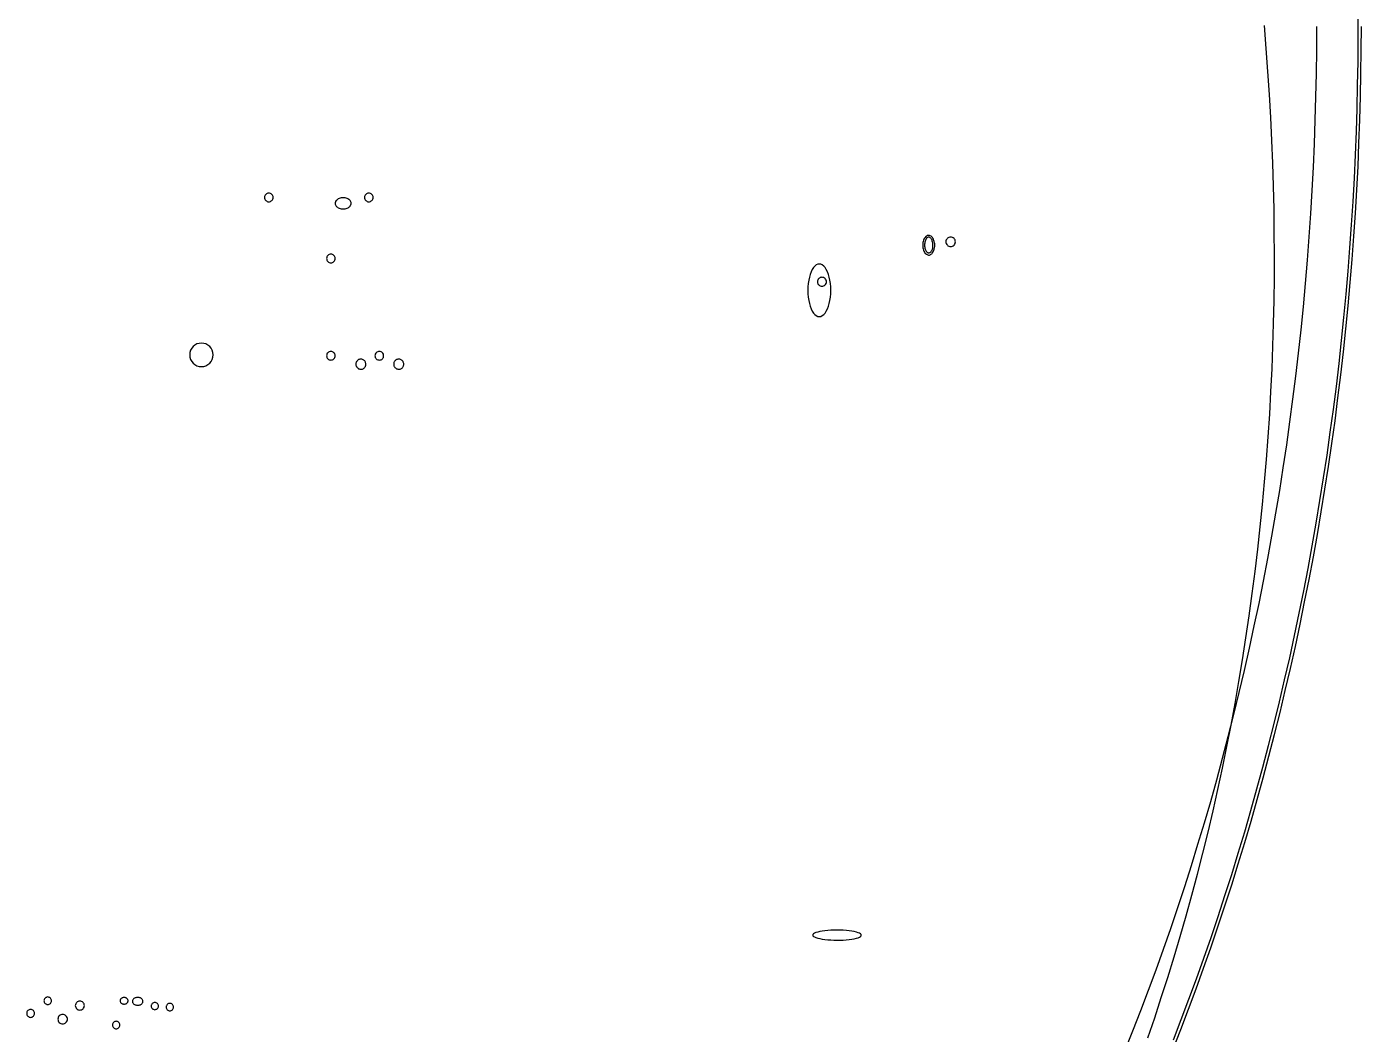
# Model space of a CAD drawing. Extents: x -1 to 217, y -22 to 302.
# Drawn here: x 109.7 to 217.1, y 58.5 to 139.6 of the extents above; entities that cross this region are included whole.
import ezdxf

# ---------------------------------------------------------------- set-up
doc = ezdxf.new("R2010")
doc.units = 0

msp = doc.modelspace()

# ---------------------------------------------------------------- linework, layer by layer
at = {"layer": 'CIRCLES'}
for p, q in [((128.88, 125.96), (128.87, 125.9)), ((128.87, 125.9), (128.88, 125.83)), ((128.9, 126.03), (128.88, 125.96)), ((128.88, 125.83), (128.9, 125.76)), ((128.93, 126.09), (128.9, 126.03)), ((128.9, 125.76), (128.93, 125.7)), ((128.98, 126.14), (128.93, 126.09)), ((128.93, 125.7), (128.98, 125.65)), ((129.03, 126.19), (128.98, 126.14)), ((128.98, 125.65), (129.03, 125.61)), ((129.09, 126.22), (129.03, 126.19)), ((129.03, 125.61), (129.09, 125.57)), ((129.15, 126.24), (129.09, 126.22)), ((129.22, 126.25), (129.15, 126.24)), ((129.29, 126.24), (129.22, 126.25)), ((129.36, 126.22), (129.29, 126.24)), ((129.42, 126.19), (129.36, 126.22)), ((129.36, 125.57), (129.42, 125.61)), ((129.47, 126.14), (129.42, 126.19)), ((129.42, 125.61), (129.47, 125.65)), ((129.51, 126.09), (129.47, 126.14)), ((129.47, 125.65), (129.51, 125.7)), ((129.55, 126.03), (129.51, 126.09)), ((129.51, 125.7), (129.55, 125.76)), ((129.57, 125.96), (129.55, 126.03)), ((129.55, 125.76), (129.57, 125.83)), ((129.57, 125.9), (129.57, 125.96)), ((129.57, 125.83), (129.57, 125.9)), ((136.94, 126.03), (136.92, 125.96)), ((136.92, 125.96), (136.92, 125.9)), ((136.92, 125.9), (136.92, 125.83)), ((136.92, 125.83), (136.94, 125.76)), ((136.98, 126.09), (136.94, 126.03)), ((136.94, 125.76), (136.98, 125.7)), ((137.02, 126.14), (136.98, 126.09)), ((136.98, 125.7), (137.02, 125.65)), ((137.07, 126.19), (137.02, 126.14)), ((137.02, 125.65), (137.07, 125.61)), ((137.13, 126.22), (137.07, 126.19)), ((137.07, 125.61), (137.13, 125.57)), ((137.2, 126.24), (137.13, 126.22)), ((137.27, 126.25), (137.2, 126.24)), ((137.33, 126.24), (137.27, 126.25)), ((137.4, 126.22), (137.33, 126.24)), ((137.46, 126.19), (137.4, 126.22)), ((137.4, 125.57), (137.46, 125.61)), ((137.51, 126.14), (137.46, 126.19)), ((137.46, 125.61), (137.51, 125.65)), ((137.56, 126.09), (137.51, 126.14)), ((137.51, 125.65), (137.56, 125.7)), ((137.59, 126.03), (137.56, 126.09)), ((137.56, 125.7), (137.59, 125.76)), ((137.61, 125.96), (137.59, 126.03)), ((137.59, 125.76), (137.61, 125.83)), ((137.62, 125.9), (137.61, 125.96)), ((137.61, 125.83), (137.62, 125.9)), ((129.09, 125.57), (129.15, 125.55)), ((129.15, 125.55), (129.22, 125.55)), ((129.22, 125.55), (129.29, 125.55)), ((129.29, 125.55), (129.36, 125.57)), ((137.13, 125.57), (137.2, 125.55)), ((137.2, 125.55), (137.27, 125.55)), ((137.27, 125.55), (137.33, 125.55)), ((137.33, 125.55), (137.4, 125.57)), ((183.69, 122.4), (183.68, 122.32)), ((183.71, 122.47), (183.69, 122.4)), ((183.75, 122.53), (183.71, 122.47)), ((183.8, 122.59), (183.75, 122.53)), ((183.85, 122.64), (183.8, 122.59)), ((183.92, 122.67), (183.85, 122.64)), ((183.99, 122.7), (183.92, 122.67)), ((184.07, 122.7), (183.99, 122.7)), ((184.14, 122.7), (184.07, 122.7)), ((184.21, 122.67), (184.14, 122.7)), ((184.28, 122.64), (184.21, 122.67)), ((184.34, 122.59), (184.28, 122.64)), ((184.38, 122.53), (184.34, 122.59)), ((184.42, 122.47), (184.38, 122.53)), ((184.44, 122.4), (184.42, 122.47)), ((184.45, 122.32), (184.44, 122.4)), ((134.08, 121.31), (134.02, 121.28)), ((134.15, 121.33), (134.08, 121.31)), ((134.22, 121.33), (134.15, 121.33)), ((134.29, 121.33), (134.22, 121.33)), ((134.35, 121.31), (134.29, 121.33)), ((134.41, 121.28), (134.35, 121.31)), ((183.68, 122.32), (183.69, 122.25)), ((183.69, 122.25), (183.71, 122.18)), ((183.71, 122.18), (183.75, 122.11)), ((183.75, 122.11), (183.8, 122.05)), ((183.8, 122.05), (183.85, 122)), ((183.85, 122), (183.92, 121.97)), ((183.92, 121.97), (183.99, 121.95)), ((183.99, 121.95), (184.07, 121.94)), ((184.07, 121.94), (184.14, 121.95)), ((184.14, 121.95), (184.21, 121.97)), ((184.21, 121.97), (184.28, 122)), ((184.28, 122), (184.34, 122.05)), ((184.34, 122.05), (184.38, 122.11)), ((184.38, 122.11), (184.42, 122.18)), ((184.42, 122.18), (184.44, 122.25)), ((184.44, 122.25), (184.45, 122.32)), ((133.88, 121.05), (133.87, 120.99)), ((133.87, 120.99), (133.88, 120.92)), ((133.9, 121.12), (133.88, 121.05)), ((133.88, 120.92), (133.9, 120.85)), ((133.93, 121.18), (133.9, 121.12)), ((133.9, 120.85), (133.93, 120.79)), ((133.97, 121.23), (133.93, 121.18)), ((133.93, 120.79), (133.97, 120.74)), ((134.02, 121.28), (133.97, 121.23)), ((133.97, 120.74), (134.02, 120.69)), ((134.02, 120.69), (134.08, 120.66)), ((134.08, 120.66), (134.15, 120.64)), ((134.15, 120.64), (134.22, 120.64)), ((134.22, 120.64), (134.29, 120.64)), ((134.29, 120.64), (134.35, 120.66)), ((134.35, 120.66), (134.41, 120.69)), ((134.46, 121.23), (134.41, 121.28)), ((134.41, 120.69), (134.46, 120.74)), ((134.51, 121.18), (134.46, 121.23)), ((134.46, 120.74), (134.51, 120.79)), ((134.54, 121.12), (134.51, 121.18)), ((134.51, 120.79), (134.54, 120.85)), ((134.56, 121.05), (134.54, 121.12)), ((134.54, 120.85), (134.56, 120.92)), ((134.57, 120.99), (134.56, 121.05)), ((134.56, 120.92), (134.57, 120.99)), ((173.36, 119.18), (173.35, 119.1)), ((173.38, 119.24), (173.36, 119.18)), ((173.42, 119.31), (173.38, 119.24)), ((173.46, 119.36), (173.42, 119.31)), ((173.51, 119.4), (173.46, 119.36)), ((173.58, 119.44), (173.51, 119.4)), ((173.64, 119.46), (173.58, 119.44)), ((173.71, 119.47), (173.64, 119.46)), ((173.79, 119.46), (173.71, 119.47)), ((173.85, 119.44), (173.79, 119.46)), ((173.92, 119.4), (173.85, 119.44)), ((173.97, 119.36), (173.92, 119.4)), ((174.01, 119.31), (173.97, 119.36)), ((174.05, 119.24), (174.01, 119.31)), ((174.07, 119.18), (174.05, 119.24)), ((174.08, 119.1), (174.07, 119.18)), ((173.35, 119.1), (173.36, 119.03)), ((173.36, 119.03), (173.38, 118.97)), ((173.38, 118.97), (173.42, 118.9)), ((173.42, 118.9), (173.46, 118.85)), ((173.46, 118.85), (173.51, 118.81)), ((173.51, 118.81), (173.58, 118.77)), ((173.58, 118.77), (173.64, 118.75)), ((173.64, 118.75), (173.71, 118.74)), ((173.71, 118.74), (173.79, 118.75)), ((173.79, 118.75), (173.85, 118.77)), ((173.85, 118.77), (173.92, 118.81)), ((173.92, 118.81), (173.97, 118.85)), ((173.97, 118.85), (174.01, 118.9)), ((174.01, 118.9), (174.05, 118.97)), ((174.05, 118.97), (174.07, 119.03)), ((174.07, 119.03), (174.08, 119.1)), ((123.14, 113.89), (123.02, 113.75)), ((123.28, 114.01), (123.14, 113.89)), ((123.44, 114.1), (123.28, 114.01)), ((123.62, 114.15), (123.44, 114.1)), ((123.8, 114.17), (123.62, 114.15)), ((123.99, 114.15), (123.8, 114.17)), ((124.17, 114.1), (123.99, 114.15)), ((124.33, 114.01), (124.17, 114.1)), ((124.47, 113.89), (124.33, 114.01)), ((124.59, 113.75), (124.47, 113.89)), ((122.88, 113.41), (122.86, 113.23)), ((122.86, 113.23), (122.88, 113.04)), ((122.93, 113.59), (122.88, 113.41)), ((122.88, 113.04), (122.93, 112.86)), ((123.02, 113.75), (122.93, 113.59)), ((122.93, 112.86), (123.02, 112.7)), ((124.68, 113.59), (124.59, 113.75)), ((124.59, 112.7), (124.68, 112.86)), ((124.73, 113.41), (124.68, 113.59)), ((124.68, 112.86), (124.73, 113.04)), ((124.75, 113.23), (124.73, 113.41)), ((124.73, 113.04), (124.75, 113.23)), ((133.88, 113.22), (133.87, 113.15)), ((133.87, 113.15), (133.88, 113.09)), ((133.9, 113.29), (133.88, 113.22)), ((133.88, 113.09), (133.9, 113.02)), ((133.93, 113.35), (133.9, 113.29)), ((133.9, 113.02), (133.93, 112.96)), ((133.97, 113.4), (133.93, 113.35)), ((133.93, 112.96), (133.97, 112.91)), ((134.02, 113.44), (133.97, 113.4)), ((133.97, 112.91), (134.02, 112.86)), ((134.08, 113.48), (134.02, 113.44)), ((134.02, 112.86), (134.08, 112.83)), ((134.15, 113.5), (134.08, 113.48)), ((134.08, 112.83), (134.15, 112.81)), ((134.22, 113.5), (134.15, 113.5)), ((134.15, 112.81), (134.22, 112.8)), ((134.29, 113.5), (134.22, 113.5)), ((134.22, 112.8), (134.29, 112.81)), ((134.35, 113.48), (134.29, 113.5)), ((134.29, 112.81), (134.35, 112.83)), ((134.41, 113.44), (134.35, 113.48)), ((134.35, 112.83), (134.41, 112.86)), ((134.46, 113.4), (134.41, 113.44)), ((134.41, 112.86), (134.46, 112.91)), ((134.51, 113.35), (134.46, 113.4)), ((134.46, 112.91), (134.51, 112.96)), ((134.54, 113.29), (134.51, 113.35)), ((134.51, 112.96), (134.54, 113.02)), ((134.56, 113.22), (134.54, 113.29)), ((134.54, 113.02), (134.56, 113.09)), ((134.57, 113.15), (134.56, 113.22)), ((134.56, 113.09), (134.57, 113.15)), ((137.77, 113.22), (137.76, 113.15)), ((137.76, 113.15), (137.77, 113.09)), ((137.79, 113.29), (137.77, 113.22)), ((137.77, 113.09), (137.79, 113.02)), ((137.82, 113.35), (137.79, 113.29)), ((137.79, 113.02), (137.82, 112.96)), ((137.87, 113.4), (137.82, 113.35)), ((137.82, 112.96), (137.87, 112.91)), ((137.92, 113.44), (137.87, 113.4)), ((137.87, 112.91), (137.92, 112.86)), ((137.98, 113.48), (137.92, 113.44)), ((137.92, 112.86), (137.98, 112.83)), ((138.04, 113.5), (137.98, 113.48)), ((137.98, 112.83), (138.04, 112.81)), ((138.11, 113.5), (138.04, 113.5)), ((138.04, 112.81), (138.11, 112.8)), ((138.18, 113.5), (138.11, 113.5)), ((138.11, 112.8), (138.18, 112.81)), ((138.25, 113.48), (138.18, 113.5)), ((138.18, 112.81), (138.25, 112.83)), ((138.31, 113.44), (138.25, 113.48)), ((138.25, 112.83), (138.31, 112.86)), ((138.36, 113.4), (138.31, 113.44)), ((138.31, 112.86), (138.36, 112.91)), ((138.4, 113.35), (138.36, 113.4)), ((138.36, 112.91), (138.4, 112.96)), ((138.44, 113.29), (138.4, 113.35)), ((138.4, 112.96), (138.44, 113.02)), ((138.46, 113.22), (138.44, 113.29)), ((138.44, 113.02), (138.46, 113.09)), ((138.46, 113.15), (138.46, 113.22)), ((138.46, 113.09), (138.46, 113.15)), ((123.02, 112.7), (123.14, 112.56)), ((123.14, 112.56), (123.28, 112.44)), ((123.28, 112.44), (123.44, 112.35)), ((123.44, 112.35), (123.62, 112.3)), ((123.62, 112.3), (123.8, 112.28)), ((123.8, 112.28), (123.99, 112.3)), ((123.99, 112.3), (124.17, 112.35)), ((124.17, 112.35), (124.33, 112.44)), ((124.33, 112.44), (124.47, 112.56)), ((124.47, 112.56), (124.59, 112.7)), ((111.15, 61.29), (111.14, 61.24)), ((111.14, 61.24), (111.15, 61.18)), ((111.16, 61.35), (111.15, 61.29)), ((111.19, 61.4), (111.16, 61.35)), ((111.23, 61.45), (111.19, 61.4)), ((111.28, 61.49), (111.23, 61.45)), ((111.33, 61.51), (111.28, 61.49)), ((111.38, 61.53), (111.33, 61.51)), ((111.44, 61.54), (111.38, 61.53)), ((111.5, 61.53), (111.44, 61.54)), ((111.56, 61.51), (111.5, 61.53)), ((111.61, 61.49), (111.56, 61.51)), ((111.66, 61.45), (111.61, 61.49)), ((111.69, 61.4), (111.66, 61.45)), ((111.72, 61.35), (111.69, 61.4)), ((111.74, 61.29), (111.72, 61.35)), ((111.74, 61.24), (111.74, 61.29)), ((111.74, 61.18), (111.74, 61.24)), ((113.95, 61.21), (113.89, 61.19)), ((114.02, 61.21), (113.95, 61.21)), ((114.1, 61.21), (114.02, 61.21)), ((114.16, 61.19), (114.1, 61.21)), ((109.76, 60.28), (109.75, 60.22)), ((109.75, 60.22), (109.76, 60.16)), ((109.77, 60.34), (109.76, 60.28)), ((109.76, 60.16), (109.77, 60.1)), ((109.8, 60.4), (109.77, 60.34)), ((109.84, 60.44), (109.8, 60.4)), ((109.89, 60.48), (109.84, 60.44)), ((109.95, 60.51), (109.89, 60.48)), ((110, 60.53), (109.95, 60.51)), ((110.07, 60.54), (110, 60.53)), ((110.13, 60.53), (110.07, 60.54)), ((110.19, 60.51), (110.13, 60.53)), ((110.24, 60.48), (110.19, 60.51)), ((110.29, 60.44), (110.24, 60.48)), ((110.33, 60.4), (110.29, 60.44)), ((110.36, 60.34), (110.33, 60.4)), ((110.38, 60.28), (110.36, 60.34)), ((110.36, 60.1), (110.38, 60.16)), ((110.38, 60.22), (110.38, 60.28)), ((110.38, 60.16), (110.38, 60.22)), ((111.15, 61.18), (111.16, 61.12)), ((111.16, 61.12), (111.19, 61.07)), ((111.19, 61.07), (111.23, 61.02)), ((111.23, 61.02), (111.28, 60.99)), ((111.28, 60.99), (111.33, 60.96)), ((111.33, 60.96), (111.38, 60.94)), ((111.38, 60.94), (111.44, 60.93)), ((111.44, 60.93), (111.5, 60.94)), ((111.5, 60.94), (111.56, 60.96)), ((111.56, 60.96), (111.61, 60.99)), ((111.61, 60.99), (111.66, 61.02)), ((111.66, 61.02), (111.69, 61.07)), ((111.69, 61.07), (111.72, 61.12)), ((111.72, 61.12), (111.74, 61.18)), ((112.57, 60.13), (112.5, 60.11)), ((112.64, 60.14), (112.57, 60.13)), ((112.72, 60.13), (112.64, 60.14)), ((112.79, 60.11), (112.72, 60.13)), ((113.67, 60.92), (113.66, 60.85)), ((113.66, 60.85), (113.67, 60.78)), ((113.69, 60.99), (113.67, 60.92)), ((113.67, 60.78), (113.69, 60.72)), ((113.73, 61.05), (113.69, 60.99)), ((113.69, 60.72), (113.73, 60.65)), ((113.77, 61.11), (113.73, 61.05)), ((113.73, 60.65), (113.77, 60.6)), ((113.82, 61.15), (113.77, 61.11)), ((113.77, 60.6), (113.82, 60.55)), ((113.89, 61.19), (113.82, 61.15)), ((113.82, 60.55), (113.89, 60.52)), ((113.89, 60.52), (113.95, 60.5)), ((113.95, 60.5), (114.02, 60.49)), ((114.02, 60.49), (114.1, 60.5)), ((114.1, 60.5), (114.16, 60.52)), ((114.23, 61.15), (114.16, 61.19)), ((114.16, 60.52), (114.23, 60.55)), ((114.28, 61.11), (114.23, 61.15)), ((114.23, 60.55), (114.28, 60.6)), ((114.32, 61.05), (114.28, 61.11)), ((114.28, 60.6), (114.32, 60.65)), ((114.36, 60.99), (114.32, 61.05)), ((114.32, 60.65), (114.36, 60.72)), ((114.38, 60.92), (114.36, 60.99)), ((114.36, 60.72), (114.38, 60.78)), ((114.39, 60.85), (114.38, 60.92)), ((114.38, 60.78), (114.39, 60.85)), ((119.79, 60.92), (119.77, 60.87)), ((119.77, 60.87), (119.77, 60.81)), ((119.77, 60.81), (119.77, 60.76)), ((119.77, 60.76), (119.79, 60.7)), ((119.82, 60.97), (119.79, 60.92)), ((119.79, 60.7), (119.82, 60.65)), ((119.85, 61.02), (119.82, 60.97)), ((119.82, 60.65), (119.85, 60.61)), ((119.9, 61.05), (119.85, 61.02)), ((119.85, 60.61), (119.9, 60.57)), ((119.95, 61.08), (119.9, 61.05)), ((119.9, 60.57), (119.95, 60.55)), ((120, 61.09), (119.95, 61.08)), ((119.95, 60.55), (120, 60.53)), ((120.06, 61.1), (120, 61.09)), ((120, 60.53), (120.06, 60.52)), ((120.11, 61.09), (120.06, 61.1)), ((120.06, 60.52), (120.11, 60.53)), ((120.17, 61.08), (120.11, 61.09)), ((120.11, 60.53), (120.17, 60.55)), ((120.22, 61.05), (120.17, 61.08)), ((120.17, 60.55), (120.22, 60.57)), ((120.26, 61.02), (120.22, 61.05)), ((120.22, 60.57), (120.26, 60.61)), ((120.3, 60.97), (120.26, 61.02)), ((120.26, 60.61), (120.3, 60.65)), ((120.32, 60.92), (120.3, 60.97)), ((120.3, 60.65), (120.32, 60.7)), ((120.34, 60.87), (120.32, 60.92)), ((120.32, 60.7), (120.34, 60.76)), ((120.35, 60.81), (120.34, 60.87)), ((120.34, 60.76), (120.35, 60.81)), ((120.97, 60.79), (120.96, 60.73)), ((120.96, 60.73), (120.97, 60.67)), ((120.99, 60.84), (120.97, 60.79)), ((120.97, 60.67), (120.99, 60.61)), ((121.01, 60.89), (120.99, 60.84)), ((120.99, 60.61), (121.01, 60.56)), ((121.05, 60.94), (121.01, 60.89)), ((121.01, 60.56), (121.05, 60.51)), ((121.1, 60.98), (121.05, 60.94)), ((121.05, 60.51), (121.1, 60.48)), ((121.15, 61.01), (121.1, 60.98)), ((121.1, 60.48), (121.15, 60.45)), ((121.21, 61.02), (121.15, 61.01)), ((121.15, 60.45), (121.21, 60.43)), ((121.26, 61.03), (121.21, 61.02)), ((121.21, 60.43), (121.26, 60.43)), ((121.32, 61.02), (121.26, 61.03)), ((121.26, 60.43), (121.32, 60.43)), ((121.38, 61.01), (121.32, 61.02)), ((121.32, 60.43), (121.38, 60.45)), ((121.43, 60.98), (121.38, 61.01)), ((121.38, 60.45), (121.43, 60.48)), ((121.48, 60.94), (121.43, 60.98)), ((121.43, 60.48), (121.48, 60.51)), ((121.51, 60.89), (121.48, 60.94)), ((121.48, 60.51), (121.51, 60.56)), ((121.54, 60.84), (121.51, 60.89)), ((121.51, 60.56), (121.54, 60.61)), ((121.56, 60.79), (121.54, 60.84)), ((121.54, 60.61), (121.56, 60.67)), ((121.56, 60.73), (121.56, 60.79)), ((121.56, 60.67), (121.56, 60.73)), ((109.77, 60.1), (109.8, 60.04)), ((109.8, 60.04), (109.84, 59.99)), ((109.84, 59.99), (109.89, 59.96)), ((109.89, 59.96), (109.95, 59.93)), ((109.95, 59.93), (110, 59.91)), ((110, 59.91), (110.07, 59.9)), ((110.07, 59.9), (110.13, 59.91)), ((110.13, 59.91), (110.19, 59.93)), ((110.19, 59.93), (110.24, 59.96)), ((110.24, 59.96), (110.29, 59.99)), ((110.29, 59.99), (110.33, 60.04)), ((110.33, 60.04), (110.36, 60.1)), ((112.27, 59.83), (112.26, 59.75)), ((112.26, 59.75), (112.27, 59.68)), ((112.29, 59.9), (112.27, 59.83)), ((112.27, 59.68), (112.29, 59.61)), ((112.32, 59.97), (112.29, 59.9)), ((112.29, 59.61), (112.32, 59.54)), ((112.37, 60.02), (112.32, 59.97)), ((112.32, 59.54), (112.37, 59.48)), ((112.43, 60.07), (112.37, 60.02)), ((112.37, 59.48), (112.43, 59.44)), ((112.5, 60.11), (112.43, 60.07)), ((112.43, 59.44), (112.5, 59.4)), ((112.5, 59.4), (112.57, 59.38)), ((112.57, 59.38), (112.64, 59.37)), ((112.64, 59.37), (112.72, 59.38)), ((112.72, 59.38), (112.79, 59.4)), ((112.85, 60.07), (112.79, 60.11)), ((112.79, 59.4), (112.85, 59.44)), ((112.91, 60.02), (112.85, 60.07)), ((112.85, 59.44), (112.91, 59.48)), ((112.96, 59.97), (112.91, 60.02)), ((112.91, 59.48), (112.96, 59.54)), ((113, 59.9), (112.96, 59.97)), ((112.96, 59.54), (113, 59.61)), ((113.02, 59.83), (113, 59.9)), ((113, 59.61), (113.02, 59.68)), ((113.02, 59.75), (113.02, 59.83)), ((113.02, 59.68), (113.02, 59.75)), ((116.65, 59.35), (116.64, 59.29)), ((116.64, 59.29), (116.65, 59.23)), ((116.67, 59.4), (116.65, 59.35)), ((116.65, 59.23), (116.67, 59.17)), ((116.7, 59.45), (116.67, 59.4)), ((116.67, 59.17), (116.7, 59.12)), ((116.73, 59.5), (116.7, 59.45)), ((116.7, 59.12), (116.73, 59.08)), ((116.78, 59.54), (116.73, 59.5)), ((116.73, 59.08), (116.78, 59.04)), ((116.83, 59.57), (116.78, 59.54)), ((116.89, 59.58), (116.83, 59.57)), ((116.95, 59.59), (116.89, 59.58)), ((117, 59.58), (116.95, 59.59)), ((117.06, 59.57), (117, 59.58)), ((117.11, 59.54), (117.06, 59.57)), ((117.16, 59.5), (117.11, 59.54)), ((117.11, 59.04), (117.16, 59.08)), ((117.2, 59.45), (117.16, 59.5)), ((117.16, 59.08), (117.2, 59.12)), ((117.22, 59.4), (117.2, 59.45)), ((117.2, 59.12), (117.22, 59.17)), ((117.24, 59.35), (117.22, 59.4)), ((117.22, 59.17), (117.24, 59.23)), ((117.25, 59.29), (117.24, 59.35)), ((117.24, 59.23), (117.25, 59.29)), ((116.78, 59.04), (116.83, 59.01)), ((116.83, 59.01), (116.89, 58.99)), ((116.89, 58.99), (116.95, 58.99)), ((116.95, 58.99), (117, 58.99)), ((117, 58.99), (117.06, 59.01)), ((117.06, 59.01), (117.11, 59.04))]:
    msp.add_line(p, q, dxfattribs=at)
at = {"layer": 'ELLIPSES'}
for p, q in [((209.45, 137.87), (209.3, 139.72)), ((213.51, 137.76), (213.51, 139.64)), ((216.84, 138.7), (216.84, 140.58)), ((217.09, 137.76), (217.1, 139.64)), ((216.83, 136.82), (216.84, 138.7)), ((209.59, 136.03), (209.45, 137.87)), ((213.48, 135.87), (213.51, 137.76)), ((217.07, 135.88), (217.09, 137.76)), ((216.8, 134.94), (216.83, 136.82)), ((209.71, 134.18), (209.59, 136.03)), ((213.45, 133.99), (213.48, 135.87)), ((217.03, 134.01), (217.07, 135.88)), ((216.76, 133.06), (216.8, 134.94)), ((209.82, 132.34), (209.71, 134.18)), ((213.39, 132.11), (213.45, 133.99)), ((216.98, 132.13), (217.03, 134.01)), ((209.91, 130.49), (209.82, 132.34)), ((213.33, 130.22), (213.39, 132.11)), ((216.7, 131.19), (216.76, 133.06)), ((216.91, 130.25), (216.98, 132.13)), ((216.62, 129.31), (216.7, 131.19)), ((209.98, 128.65), (209.91, 130.49)), ((213.24, 128.34), (213.33, 130.22)), ((216.83, 128.38), (216.91, 130.25)), ((216.54, 127.44), (216.62, 129.31)), ((210.04, 126.8), (209.98, 128.65)), ((213.15, 126.46), (213.24, 128.34)), ((216.74, 126.51), (216.83, 128.38)), ((210.08, 124.96), (210.04, 126.8)), ((216.43, 125.57), (216.54, 127.44)), ((134.64, 125.64), (134.6, 125.58)), ((134.69, 125.68), (134.64, 125.64)), ((134.74, 125.73), (134.69, 125.68)), ((134.8, 125.77), (134.74, 125.73)), ((134.87, 125.8), (134.8, 125.77)), ((134.95, 125.83), (134.87, 125.8)), ((135.03, 125.85), (134.95, 125.83)), ((135.11, 125.86), (135.03, 125.85)), ((135.2, 125.86), (135.11, 125.86)), ((135.28, 125.86), (135.2, 125.86)), ((135.36, 125.85), (135.28, 125.86)), ((135.44, 125.83), (135.36, 125.85)), ((135.52, 125.81), (135.44, 125.83)), ((135.59, 125.78), (135.52, 125.81)), ((135.66, 125.74), (135.59, 125.78)), ((135.71, 125.7), (135.66, 125.74)), ((135.76, 125.65), (135.71, 125.7)), ((135.8, 125.6), (135.76, 125.65)), ((135.83, 125.54), (135.8, 125.6)), ((213.03, 124.59), (213.15, 126.46)), ((216.63, 124.64), (216.74, 126.51)), ((134.58, 125.53), (134.56, 125.47)), ((134.56, 125.47), (134.56, 125.41)), ((134.56, 125.41), (134.56, 125.35)), ((134.56, 125.35), (134.58, 125.3)), ((134.6, 125.58), (134.58, 125.53)), ((134.58, 125.3), (134.61, 125.24)), ((134.61, 125.24), (134.64, 125.19)), ((134.64, 125.19), (134.69, 125.14)), ((134.69, 125.14), (134.75, 125.1)), ((134.75, 125.1), (134.81, 125.06)), ((134.81, 125.06), (134.88, 125.03)), ((134.88, 125.03), (134.96, 125)), ((134.96, 125), (135.04, 124.99)), ((135.04, 124.99), (135.12, 124.98)), ((135.12, 124.98), (135.21, 124.97)), ((135.21, 124.97), (135.29, 124.98)), ((135.29, 124.98), (135.37, 124.99)), ((135.37, 124.99), (135.45, 125.01)), ((135.45, 125.01), (135.53, 125.04)), ((135.53, 125.04), (135.6, 125.07)), ((135.6, 125.07), (135.66, 125.11)), ((135.66, 125.11), (135.72, 125.15)), ((135.72, 125.15), (135.77, 125.2)), ((135.77, 125.2), (135.8, 125.26)), ((135.8, 125.26), (135.83, 125.31)), ((135.84, 125.49), (135.83, 125.54)), ((135.83, 125.31), (135.84, 125.37)), ((135.85, 125.43), (135.84, 125.49)), ((135.84, 125.37), (135.85, 125.43)), ((210.1, 123.11), (210.08, 124.96)), ((212.91, 122.71), (213.03, 124.59)), ((216.32, 123.7), (216.43, 125.57)), ((216.5, 122.77), (216.63, 124.64)), ((216.18, 121.83), (216.32, 123.7)), ((181.89, 122.45), (181.86, 122.36)), ((181.92, 122.53), (181.89, 122.45)), ((181.96, 122.61), (181.92, 122.53)), ((182.01, 122.68), (181.96, 122.61)), ((182.06, 122.74), (182.01, 122.68)), ((182.03, 122.44), (182.01, 122.37)), ((182.06, 122.51), (182.03, 122.44)), ((182.12, 122.78), (182.06, 122.74)), ((182.09, 122.56), (182.06, 122.51)), ((182.13, 122.61), (182.09, 122.56)), ((182.18, 122.82), (182.12, 122.78)), ((182.17, 122.64), (182.13, 122.61)), ((182.21, 122.67), (182.17, 122.64)), ((182.24, 122.84), (182.18, 122.82)), ((182.26, 122.69), (182.21, 122.67)), ((182.31, 122.84), (182.24, 122.84)), ((182.3, 122.69), (182.26, 122.69)), ((182.34, 122.69), (182.3, 122.69)), ((182.37, 122.83), (182.31, 122.84)), ((182.39, 122.67), (182.34, 122.69)), ((182.43, 122.81), (182.37, 122.83)), ((182.43, 122.64), (182.39, 122.67)), ((182.49, 122.78), (182.43, 122.81)), ((182.47, 122.61), (182.43, 122.64)), ((182.51, 122.56), (182.47, 122.61)), ((182.55, 122.73), (182.49, 122.78)), ((182.54, 122.51), (182.51, 122.56)), ((182.57, 122.45), (182.54, 122.51)), ((182.6, 122.68), (182.55, 122.73)), ((182.59, 122.38), (182.57, 122.45)), ((182.61, 122.3), (182.59, 122.38)), ((182.64, 122.61), (182.6, 122.68)), ((182.69, 122.53), (182.64, 122.61)), ((182.72, 122.44), (182.69, 122.53)), ((182.75, 122.35), (182.72, 122.44)), ((210.11, 121.27), (210.1, 123.11)), ((212.76, 120.84), (212.91, 122.71)), ((216.36, 120.9), (216.5, 122.77)), ((181.84, 122.26), (181.82, 122.16)), ((181.82, 122.16), (181.82, 122.05)), ((181.82, 122.05), (181.82, 121.95)), ((181.82, 121.95), (181.83, 121.85)), ((181.83, 121.85), (181.85, 121.75)), ((181.86, 122.36), (181.84, 122.26)), ((181.85, 121.75), (181.88, 121.66)), ((181.88, 121.66), (181.91, 121.57)), ((181.91, 121.57), (181.96, 121.49)), ((181.96, 121.49), (182, 121.42)), ((181.98, 122.22), (181.97, 122.14)), ((181.97, 122.14), (181.97, 122.06)), ((181.97, 122.06), (181.97, 121.97)), ((181.97, 121.97), (181.98, 121.89)), ((181.99, 122.3), (181.98, 122.22)), ((181.98, 121.89), (181.99, 121.82)), ((182.01, 122.37), (181.99, 122.3)), ((181.99, 121.82), (182.01, 121.74)), ((182, 121.42), (182.05, 121.37)), ((182.01, 121.74), (182.04, 121.67)), ((182.04, 121.67), (182.07, 121.61)), ((182.05, 121.37), (182.11, 121.32)), ((182.07, 121.61), (182.1, 121.56)), ((182.1, 121.56), (182.14, 121.51)), ((182.11, 121.32), (182.17, 121.29)), ((182.14, 121.51), (182.18, 121.47)), ((182.18, 121.47), (182.22, 121.45)), ((182.22, 121.45), (182.26, 121.43)), ((182.26, 121.43), (182.31, 121.43)), ((182.31, 121.43), (182.35, 121.43)), ((182.35, 121.43), (182.39, 121.45)), ((182.39, 121.45), (182.44, 121.48)), ((182.42, 121.28), (182.48, 121.32)), ((182.44, 121.48), (182.48, 121.51)), ((182.48, 121.51), (182.51, 121.56)), ((182.48, 121.32), (182.54, 121.36)), ((182.51, 121.56), (182.54, 121.61)), ((182.54, 121.61), (182.57, 121.68)), ((182.54, 121.36), (182.59, 121.42)), ((182.57, 121.68), (182.6, 121.74)), ((182.59, 121.42), (182.64, 121.49)), ((182.6, 121.74), (182.62, 121.82)), ((182.63, 122.23), (182.61, 122.3)), ((182.62, 121.82), (182.63, 121.9)), ((182.64, 122.14), (182.63, 122.23)), ((182.63, 121.9), (182.64, 121.98)), ((182.64, 122.06), (182.64, 122.14)), ((182.64, 121.98), (182.64, 122.06)), ((182.64, 121.49), (182.68, 121.57)), ((182.68, 121.57), (182.71, 121.65)), ((182.71, 121.65), (182.74, 121.74)), ((182.74, 121.74), (182.76, 121.84)), ((182.77, 122.25), (182.75, 122.35)), ((182.76, 121.84), (182.78, 121.94)), ((182.78, 122.15), (182.77, 122.25)), ((182.78, 122.05), (182.78, 122.15)), ((182.78, 121.94), (182.78, 122.05)), ((216.04, 119.96), (216.18, 121.83)), ((173.04, 120.25), (172.94, 120.09)), ((173.15, 120.37), (173.04, 120.25)), ((173.26, 120.46), (173.15, 120.37)), ((173.38, 120.51), (173.26, 120.46)), ((173.5, 120.53), (173.38, 120.51)), ((173.62, 120.51), (173.5, 120.53)), ((173.74, 120.46), (173.62, 120.51)), ((173.86, 120.37), (173.74, 120.46)), ((173.96, 120.25), (173.86, 120.37)), ((174.06, 120.09), (173.96, 120.25)), ((182.17, 121.29), (182.23, 121.27)), ((182.23, 121.27), (182.29, 121.26)), ((182.29, 121.26), (182.36, 121.26)), ((182.36, 121.26), (182.42, 121.28)), ((210.11, 119.43), (210.11, 121.27)), ((212.61, 118.97), (212.76, 120.84)), ((216.21, 119.04), (216.36, 120.9)), ((172.65, 119.23), (172.61, 118.96)), ((172.71, 119.47), (172.65, 119.23)), ((172.77, 119.7), (172.71, 119.47)), ((172.85, 119.91), (172.77, 119.7)), ((172.94, 120.09), (172.85, 119.91)), ((174.15, 119.91), (174.06, 120.09)), ((174.23, 119.7), (174.15, 119.91)), ((174.3, 119.47), (174.23, 119.7)), ((174.35, 119.23), (174.3, 119.47)), ((174.39, 118.96), (174.35, 119.23)), ((210.08, 117.6), (210.11, 119.43)), ((215.88, 118.1), (216.04, 119.96)), ((172.59, 118.69), (172.58, 118.42)), ((172.58, 118.42), (172.59, 118.14)), ((172.61, 118.96), (172.59, 118.69)), ((172.59, 118.14), (172.61, 117.87)), ((174.42, 118.69), (174.39, 118.96)), ((174.39, 117.87), (174.42, 118.14)), ((174.42, 118.42), (174.42, 118.69)), ((174.42, 118.14), (174.42, 118.42)), ((212.44, 117.1), (212.61, 118.97)), ((215.7, 116.24), (215.88, 118.1)), ((216.04, 117.18), (216.21, 119.04)), ((172.61, 117.87), (172.65, 117.61)), ((172.65, 117.61), (172.71, 117.36)), ((172.71, 117.36), (172.77, 117.13)), ((172.77, 117.13), (172.85, 116.92)), ((174.15, 116.92), (174.23, 117.13)), ((174.23, 117.13), (174.3, 117.36)), ((174.3, 117.36), (174.35, 117.61)), ((174.35, 117.61), (174.39, 117.87)), ((210.04, 115.76), (210.08, 117.6)), ((212.25, 115.23), (212.44, 117.1)), ((215.86, 115.32), (216.04, 117.18)), ((172.85, 116.92), (172.94, 116.74)), ((172.94, 116.74), (173.04, 116.59)), ((173.04, 116.59), (173.15, 116.46)), ((173.15, 116.46), (173.26, 116.38)), ((173.26, 116.38), (173.38, 116.32)), ((173.38, 116.32), (173.5, 116.3)), ((173.5, 116.3), (173.62, 116.32)), ((173.62, 116.32), (173.74, 116.38)), ((173.74, 116.38), (173.86, 116.46)), ((173.86, 116.46), (173.96, 116.59)), ((173.96, 116.59), (174.06, 116.74)), ((174.06, 116.74), (174.15, 116.92)), ((215.51, 114.38), (215.7, 116.24)), ((209.99, 113.93), (210.04, 115.76)), ((212.05, 113.37), (212.25, 115.23)), ((215.66, 113.46), (215.86, 115.32)), ((209.92, 112.1), (209.99, 113.93)), ((215.31, 112.53), (215.51, 114.38)), ((136.32, 112.75), (136.29, 112.7)), ((136.36, 112.78), (136.32, 112.75)), ((136.4, 112.81), (136.36, 112.78)), ((136.45, 112.84), (136.4, 112.81)), ((136.5, 112.86), (136.45, 112.84)), ((136.55, 112.87), (136.5, 112.86)), ((136.6, 112.88), (136.55, 112.87)), ((136.66, 112.87), (136.6, 112.88)), ((136.71, 112.87), (136.66, 112.87)), ((136.76, 112.85), (136.71, 112.87)), ((136.81, 112.83), (136.76, 112.85)), ((136.86, 112.8), (136.81, 112.83)), ((136.9, 112.77), (136.86, 112.8)), ((136.94, 112.73), (136.9, 112.77)), ((136.97, 112.69), (136.94, 112.73)), ((139.37, 112.75), (139.34, 112.7)), ((139.41, 112.78), (139.37, 112.75)), ((139.45, 112.81), (139.41, 112.78)), ((139.5, 112.84), (139.45, 112.81)), ((139.55, 112.86), (139.5, 112.84)), ((139.6, 112.87), (139.55, 112.86)), ((139.65, 112.88), (139.6, 112.87)), ((139.71, 112.87), (139.65, 112.88)), ((139.76, 112.87), (139.71, 112.87)), ((139.81, 112.85), (139.76, 112.87)), ((139.86, 112.83), (139.81, 112.85)), ((139.9, 112.8), (139.86, 112.83)), ((139.95, 112.77), (139.9, 112.8)), ((139.98, 112.73), (139.95, 112.77)), ((140.02, 112.69), (139.98, 112.73)), ((211.83, 111.52), (212.05, 113.37)), ((215.45, 111.61), (215.66, 113.46)), ((136.23, 112.56), (136.22, 112.51)), ((136.22, 112.51), (136.22, 112.45)), ((136.22, 112.45), (136.23, 112.4)), ((136.24, 112.61), (136.23, 112.56)), ((136.23, 112.4), (136.24, 112.35)), ((136.26, 112.66), (136.24, 112.61)), ((136.24, 112.35), (136.26, 112.3)), ((136.29, 112.7), (136.26, 112.66)), ((136.26, 112.3), (136.29, 112.25)), ((136.29, 112.25), (136.32, 112.21)), ((136.32, 112.21), (136.36, 112.17)), ((136.36, 112.17), (136.4, 112.14)), ((136.4, 112.14), (136.44, 112.11)), ((136.44, 112.11), (136.49, 112.09)), ((136.49, 112.09), (136.54, 112.08)), ((136.54, 112.08), (136.6, 112.07)), ((136.6, 112.07), (136.65, 112.07)), ((136.65, 112.07), (136.7, 112.07)), ((136.7, 112.07), (136.75, 112.08)), ((136.75, 112.08), (136.8, 112.1)), ((136.8, 112.1), (136.85, 112.13)), ((136.85, 112.13), (136.89, 112.16)), ((136.89, 112.16), (136.93, 112.2)), ((136.93, 112.2), (136.96, 112.24)), ((136.96, 112.24), (136.99, 112.28)), ((136.99, 112.64), (136.97, 112.69)), ((137.01, 112.59), (136.99, 112.64)), ((136.99, 112.28), (137.01, 112.33)), ((137.03, 112.54), (137.01, 112.59)), ((137.01, 112.33), (137.03, 112.38)), ((137.03, 112.49), (137.03, 112.54)), ((137.03, 112.43), (137.03, 112.49)), ((137.03, 112.38), (137.03, 112.43)), ((139.28, 112.56), (139.27, 112.51)), ((139.27, 112.51), (139.27, 112.45)), ((139.27, 112.45), (139.27, 112.4)), ((139.27, 112.4), (139.29, 112.35)), ((139.29, 112.61), (139.28, 112.56)), ((139.31, 112.66), (139.29, 112.61)), ((139.29, 112.35), (139.31, 112.3)), ((139.34, 112.7), (139.31, 112.66)), ((139.31, 112.3), (139.33, 112.25)), ((139.33, 112.25), (139.37, 112.21)), ((139.37, 112.21), (139.4, 112.17)), ((139.4, 112.17), (139.45, 112.14)), ((139.45, 112.14), (139.49, 112.11)), ((139.49, 112.11), (139.54, 112.09)), ((139.54, 112.09), (139.59, 112.08)), ((139.59, 112.08), (139.64, 112.07)), ((139.64, 112.07), (139.7, 112.07)), ((139.7, 112.07), (139.75, 112.07)), ((139.75, 112.07), (139.8, 112.08)), ((139.8, 112.08), (139.85, 112.1)), ((139.85, 112.1), (139.9, 112.13)), ((139.9, 112.13), (139.94, 112.16)), ((139.94, 112.16), (139.98, 112.2)), ((139.98, 112.2), (140.01, 112.24)), ((140.01, 112.24), (140.04, 112.28)), ((140.04, 112.64), (140.02, 112.69)), ((140.06, 112.59), (140.04, 112.64)), ((140.04, 112.28), (140.06, 112.33)), ((140.08, 112.54), (140.06, 112.59)), ((140.06, 112.33), (140.07, 112.38)), ((140.07, 112.38), (140.08, 112.43)), ((140.08, 112.49), (140.08, 112.54)), ((140.08, 112.43), (140.08, 112.49)), ((209.83, 110.27), (209.92, 112.1)), ((215.09, 110.68), (215.31, 112.53)), ((211.6, 109.66), (211.83, 111.52)), ((214.85, 108.83), (215.09, 110.68)), ((215.22, 109.77), (215.45, 111.61)), ((209.73, 108.45), (209.83, 110.27)), ((211.36, 107.82), (211.6, 109.66)), ((214.98, 107.92), (215.22, 109.77)), ((209.61, 106.63), (209.73, 108.45)), ((214.6, 106.99), (214.85, 108.83)), ((211.1, 105.97), (211.36, 107.82)), ((214.73, 106.08), (214.98, 107.92)), ((209.47, 104.81), (209.61, 106.63)), ((214.34, 105.15), (214.6, 106.99)), ((210.82, 104.13), (211.1, 105.97)), ((214.46, 104.25), (214.73, 106.08)), ((209.32, 103), (209.47, 104.81)), ((210.53, 102.3), (210.82, 104.13)), ((214.06, 103.32), (214.34, 105.15)), ((214.17, 102.42), (214.46, 104.25)), ((213.77, 101.49), (214.06, 103.32)), ((209.16, 101.19), (209.32, 103)), ((210.23, 100.47), (210.53, 102.3)), ((213.88, 100.59), (214.17, 102.42)), ((208.97, 99.39), (209.16, 101.19)), ((213.47, 99.67), (213.77, 101.49)), ((209.91, 98.64), (210.23, 100.47)), ((213.56, 98.77), (213.88, 100.59)), ((208.78, 97.59), (208.97, 99.39)), ((213.15, 97.85), (213.47, 99.67)), ((213.24, 96.96), (213.56, 98.77)), ((209.58, 96.83), (209.91, 98.64)), ((212.81, 96.04), (213.15, 97.85)), ((208.56, 95.8), (208.78, 97.59)), ((209.23, 95.01), (209.58, 96.83)), ((212.9, 95.15), (213.24, 96.96)), ((208.33, 94.01), (208.56, 95.8)), ((212.47, 94.23), (212.81, 96.04)), ((208.87, 93.21), (209.23, 95.01)), ((212.54, 93.35), (212.9, 95.15)), ((208.08, 92.23), (208.33, 94.01)), ((212.1, 92.43), (212.47, 94.23)), ((208.49, 91.41), (208.87, 93.21)), ((211.73, 90.64), (212.1, 92.43)), ((212.17, 91.55), (212.54, 93.35)), ((207.82, 90.46), (208.08, 92.23)), ((208.1, 89.62), (208.49, 91.41)), ((211.79, 89.76), (212.17, 91.55)), ((207.55, 88.69), (207.82, 90.46)), ((211.34, 88.85), (211.73, 90.64)), ((207.7, 87.83), (208.1, 89.62)), ((211.39, 87.98), (211.79, 89.76)), ((207.25, 86.93), (207.55, 88.69)), ((210.93, 87.07), (211.34, 88.85)), ((207.28, 86.05), (207.7, 87.83)), ((210.51, 85.3), (210.93, 87.07)), ((210.98, 86.2), (211.39, 87.98)), ((206.85, 84.28), (207.28, 86.05)), ((206.94, 85.17), (207.25, 86.93)), ((210.56, 84.43), (210.98, 86.2)), ((206.62, 83.43), (206.94, 85.17)), ((210.08, 83.54), (210.51, 85.3)), ((206.4, 82.52), (206.85, 84.28)), ((210.12, 82.67), (210.56, 84.43)), ((206.28, 81.69), (206.62, 83.43)), ((209.64, 81.78), (210.08, 83.54)), ((209.67, 80.92), (210.12, 82.67)), ((205.92, 79.95), (206.28, 81.69)), ((205.94, 80.77), (206.4, 82.52)), ((209.18, 80.03), (209.64, 81.78)), ((205.47, 79.02), (205.94, 80.77)), ((209.2, 79.17), (209.67, 80.92)), ((205.55, 78.23), (205.92, 79.95)), ((208.7, 78.29), (209.18, 80.03)), ((204.98, 77.28), (205.47, 79.02)), ((208.72, 77.43), (209.2, 79.17)), ((205.17, 76.52), (205.55, 78.23)), ((208.22, 76.55), (208.7, 78.29)), ((208.23, 75.7), (208.72, 77.43)), ((204.48, 75.56), (204.98, 77.28)), ((204.77, 74.81), (205.17, 76.52)), ((207.72, 74.83), (208.22, 76.55)), ((203.96, 73.84), (204.48, 75.56)), ((207.72, 73.98), (208.23, 75.7)), ((204.35, 73.11), (204.77, 74.81)), ((207.2, 73.11), (207.72, 74.83)), ((203.44, 72.13), (203.96, 73.84)), ((203.92, 71.42), (204.35, 73.11)), ((206.67, 71.4), (207.2, 73.11)), ((207.2, 72.27), (207.72, 73.98)), ((202.89, 70.43), (203.44, 72.13)), ((206.67, 70.57), (207.2, 72.27)), ((203.47, 69.74), (203.92, 71.42)), ((206.13, 69.7), (206.67, 71.4)), ((202.34, 68.74), (202.89, 70.43)), ((206.12, 68.87), (206.67, 70.57)), ((201.77, 67.06), (202.34, 68.74)), ((203.01, 68.07), (203.47, 69.74)), ((205.56, 67.19), (206.12, 68.87)), ((205.58, 68.02), (206.13, 69.7)), ((202.53, 66.41), (203.01, 68.07)), ((205.01, 66.34), (205.58, 68.02)), ((172.99, 66.58), (172.97, 66.53)), ((173.04, 66.63), (172.99, 66.58)), ((173.12, 66.68), (173.04, 66.63)), ((173.23, 66.73), (173.12, 66.68)), ((173.37, 66.77), (173.23, 66.73)), ((173.54, 66.81), (173.37, 66.77)), ((173.74, 66.84), (173.54, 66.81)), ((173.95, 66.87), (173.74, 66.84)), ((174.18, 66.9), (173.95, 66.87)), ((174.42, 66.91), (174.18, 66.9)), ((174.67, 66.92), (174.42, 66.91)), ((174.93, 66.92), (174.67, 66.92)), ((175.18, 66.92), (174.93, 66.92)), ((175.43, 66.91), (175.18, 66.92)), ((175.68, 66.89), (175.43, 66.91)), ((175.91, 66.87), (175.68, 66.89)), ((176.12, 66.84), (175.91, 66.87)), ((176.31, 66.8), (176.12, 66.84)), ((176.48, 66.76), (176.31, 66.8)), ((176.62, 66.71), (176.48, 66.76)), ((176.74, 66.67), (176.62, 66.71)), ((176.82, 66.62), (176.74, 66.67)), ((176.87, 66.56), (176.82, 66.62)), ((176.88, 66.51), (176.87, 66.56)), ((201.18, 65.38), (201.77, 67.06)), ((204.99, 65.51), (205.56, 67.19)), ((172.97, 66.53), (172.99, 66.47)), ((172.99, 66.47), (173.04, 66.42)), ((173.04, 66.42), (173.12, 66.37)), ((173.12, 66.37), (173.23, 66.32)), ((173.23, 66.32), (173.37, 66.28)), ((173.37, 66.28), (173.54, 66.24)), ((173.54, 66.24), (173.73, 66.2)), ((173.73, 66.2), (173.95, 66.17)), ((173.95, 66.17), (174.18, 66.15)), ((174.18, 66.15), (174.42, 66.13)), ((174.42, 66.13), (174.67, 66.12)), ((174.67, 66.12), (174.93, 66.11)), ((174.93, 66.11), (175.18, 66.11)), ((175.18, 66.11), (175.43, 66.12)), ((175.43, 66.12), (175.67, 66.14)), ((175.67, 66.14), (175.9, 66.16)), ((175.9, 66.16), (176.12, 66.19)), ((176.12, 66.19), (176.31, 66.23)), ((176.31, 66.23), (176.48, 66.27)), ((176.48, 66.27), (176.62, 66.31)), ((176.62, 66.31), (176.73, 66.36)), ((176.73, 66.36), (176.82, 66.41)), ((176.82, 66.41), (176.87, 66.46)), ((176.87, 66.46), (176.88, 66.51)), ((202.04, 64.76), (202.53, 66.41)), ((204.4, 63.85), (204.99, 65.51)), ((204.43, 64.67), (205.01, 66.34)), ((200.59, 63.73), (201.18, 65.38)), ((201.53, 63.12), (202.04, 64.76)), ((203.84, 63.01), (204.43, 64.67)), ((199.98, 62.08), (200.59, 63.73)), ((203.81, 62.2), (204.4, 63.85)), ((201.01, 61.49), (201.53, 63.12)), ((203.23, 61.36), (203.84, 63.01)), ((117.27, 61.3), (117.26, 61.27)), ((117.26, 61.27), (117.26, 61.24)), ((117.26, 61.24), (117.26, 61.2)), ((117.26, 61.2), (117.27, 61.17)), ((117.29, 61.34), (117.27, 61.3)), ((117.3, 61.37), (117.29, 61.34)), ((117.33, 61.4), (117.3, 61.37)), ((117.36, 61.42), (117.33, 61.4)), ((117.39, 61.45), (117.36, 61.42)), ((117.42, 61.47), (117.39, 61.45)), ((117.46, 61.48), (117.42, 61.47)), ((117.5, 61.49), (117.46, 61.48)), ((117.54, 61.5), (117.5, 61.49)), ((117.58, 61.5), (117.54, 61.5)), ((117.62, 61.5), (117.58, 61.5)), ((117.66, 61.49), (117.62, 61.5)), ((117.7, 61.48), (117.66, 61.49)), ((117.74, 61.47), (117.7, 61.48)), ((117.77, 61.45), (117.74, 61.47)), ((117.81, 61.42), (117.77, 61.45)), ((117.83, 61.4), (117.81, 61.42)), ((117.86, 61.37), (117.83, 61.4)), ((117.88, 61.34), (117.86, 61.37)), ((117.89, 61.3), (117.88, 61.34)), ((117.9, 61.27), (117.89, 61.3)), ((117.89, 61.17), (117.9, 61.2)), ((117.9, 61.24), (117.9, 61.27)), ((117.9, 61.2), (117.9, 61.24)), ((118.27, 61.27), (118.26, 61.23)), ((118.26, 61.23), (118.26, 61.19)), ((118.26, 61.19), (118.26, 61.15)), ((118.29, 61.31), (118.27, 61.27)), ((118.32, 61.35), (118.29, 61.31)), ((118.35, 61.38), (118.32, 61.35)), ((118.38, 61.42), (118.35, 61.38)), ((118.42, 61.44), (118.38, 61.42)), ((118.47, 61.47), (118.42, 61.44)), ((118.52, 61.48), (118.47, 61.47)), ((118.57, 61.5), (118.52, 61.48)), ((118.63, 61.51), (118.57, 61.5)), ((118.68, 61.51), (118.63, 61.51)), ((118.74, 61.51), (118.68, 61.51)), ((118.79, 61.5), (118.74, 61.51)), ((118.84, 61.48), (118.79, 61.5)), ((118.89, 61.47), (118.84, 61.48)), ((118.94, 61.44), (118.89, 61.47)), ((118.98, 61.42), (118.94, 61.44)), ((119.02, 61.38), (118.98, 61.42)), ((119.05, 61.35), (119.02, 61.38)), ((119.07, 61.31), (119.05, 61.35)), ((119.09, 61.27), (119.07, 61.31)), ((119.1, 61.23), (119.09, 61.27)), ((119.1, 61.19), (119.1, 61.23)), ((119.1, 61.15), (119.1, 61.19)), ((199.36, 60.44), (199.98, 62.08)), ((200.48, 59.87), (201.01, 61.49)), ((202.62, 59.72), (203.23, 61.36)), ((203.19, 60.55), (203.81, 62.2)), ((117.27, 61.17), (117.29, 61.13)), ((117.29, 61.13), (117.3, 61.1)), ((117.3, 61.1), (117.33, 61.07)), ((117.33, 61.07), (117.36, 61.05)), ((117.36, 61.05), (117.39, 61.02)), ((117.39, 61.02), (117.42, 61)), ((117.42, 61), (117.46, 60.99)), ((117.46, 60.99), (117.5, 60.98)), ((117.5, 60.98), (117.54, 60.97)), ((117.54, 60.97), (117.58, 60.97)), ((117.58, 60.97), (117.62, 60.97)), ((117.62, 60.97), (117.66, 60.98)), ((117.66, 60.98), (117.7, 60.99)), ((117.7, 60.99), (117.74, 61)), ((117.74, 61), (117.77, 61.02)), ((117.77, 61.02), (117.81, 61.05)), ((117.81, 61.05), (117.83, 61.07)), ((117.83, 61.07), (117.86, 61.1)), ((117.86, 61.1), (117.88, 61.13)), ((117.88, 61.13), (117.89, 61.17)), ((118.26, 61.15), (118.27, 61.11)), ((118.27, 61.11), (118.29, 61.07)), ((118.29, 61.07), (118.32, 61.04)), ((118.32, 61.04), (118.35, 61)), ((118.35, 61), (118.38, 60.97)), ((118.38, 60.97), (118.42, 60.94)), ((118.42, 60.94), (118.47, 60.92)), ((118.47, 60.92), (118.52, 60.9)), ((118.52, 60.9), (118.57, 60.89)), ((118.57, 60.89), (118.63, 60.88)), ((118.63, 60.88), (118.68, 60.88)), ((118.68, 60.88), (118.74, 60.88)), ((118.74, 60.88), (118.79, 60.89)), ((118.79, 60.89), (118.84, 60.9)), ((118.84, 60.9), (118.89, 60.92)), ((118.89, 60.92), (118.94, 60.94)), ((118.94, 60.94), (118.98, 60.97)), ((118.98, 60.97), (119.02, 61)), ((119.02, 61), (119.05, 61.04)), ((119.05, 61.04), (119.07, 61.07)), ((119.07, 61.07), (119.09, 61.11)), ((119.09, 61.11), (119.1, 61.15)), ((198.72, 58.81), (199.36, 60.44)), ((202.57, 58.92), (203.19, 60.55)), ((199.93, 58.26), (200.48, 59.87)), ((201.98, 58.09), (202.62, 59.72)), ((198.08, 57.2), (198.72, 58.81)), ((201.93, 57.3), (202.57, 58.92))]:
    msp.add_line(p, q, dxfattribs=at)

doc.saveas('drawing.dxf')
